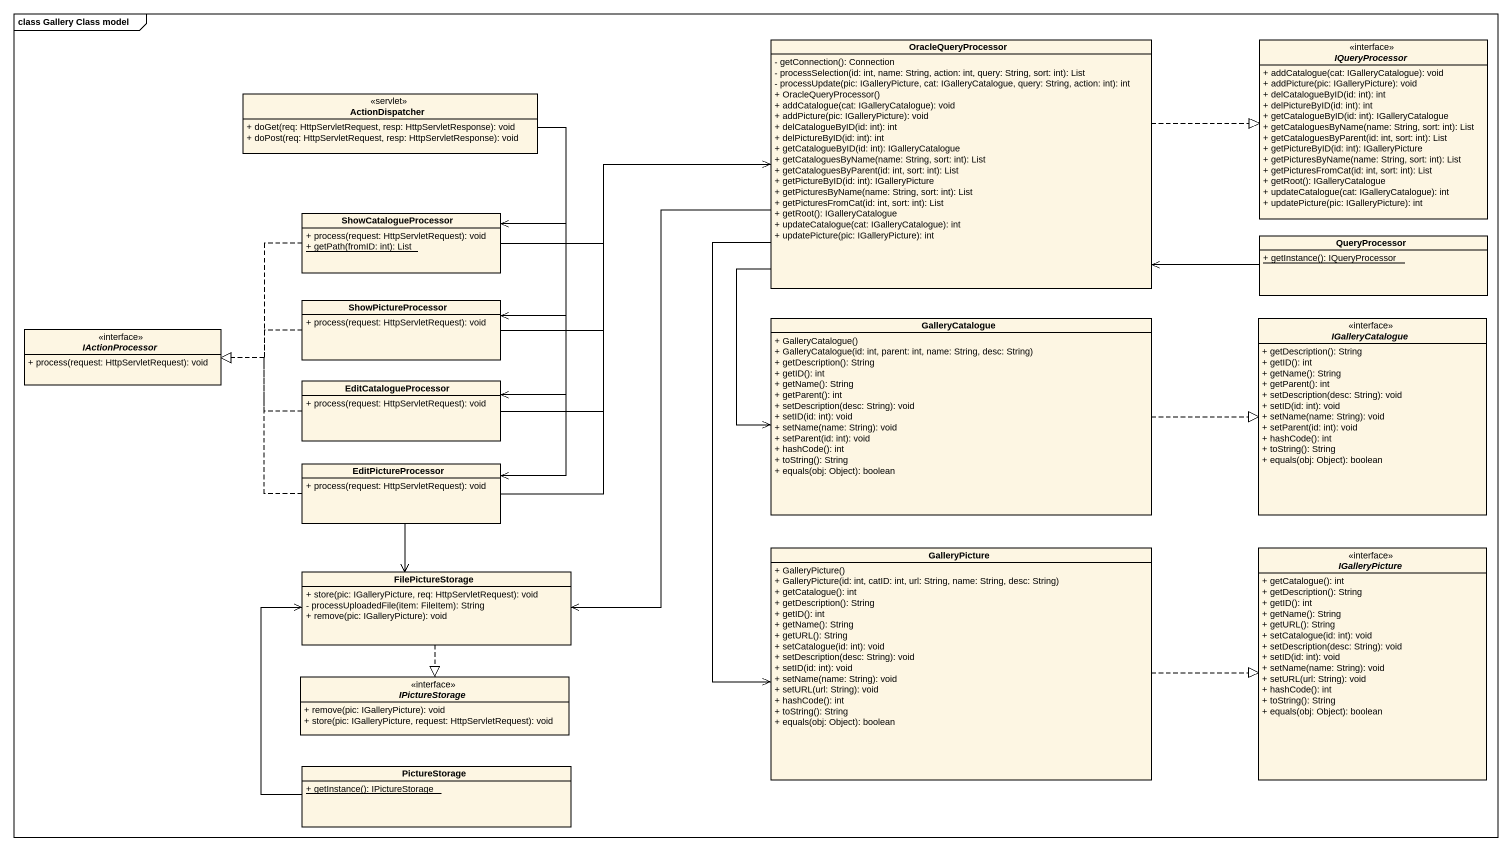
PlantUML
@startuml
mainframe class Gallery Class model
hide circle
hide empty members
skinparam classAttributeIconSize 0
class OracleQueryProcessor {
  - getConnection(): Connection
  - processSelection(id: int, name: String, action: int, query: String, sort: int): List
  - processUpdate(pic: IGalleryPicture, cat: IGalleryCatalogue, query: String, action: int): int
  + OracleQueryProcessor()
  + addCatalogue(cat: IGalleryCatalogue): void
  + addPicture(pic: IGalleryPicture): void
  + delCatalogueByID(id: int): int
  + delPictureByID(id: int): int
  + getCatalogueByID(id: int): IGalleryCatalogue
  + getCataloguesByName(name: String, sort: int): List
  + getCataloguesByParent(id: int, sort: int): List
  + getPictureByID(id: int): IGalleryPicture
  + getPicturesByName(name: String, sort: int): List
  + getPicturesFromCat(id: int, sort: int): List
  + getRoot(): IGalleryCatalogue
  + updateCatalogue(cat: IGalleryCatalogue): int
  + updatePicture(pic: IGalleryPicture): int
}
interface IQueryProcessor <<interface>> {
  + addCatalogue(cat: IGalleryCatalogue): void
  + addPicture(pic: IGalleryPicture): void
  + delCatalogueByID(id: int): int
  + delPictureByID(id: int): int
  + getCatalogueByID(id: int): IGalleryCatalogue
  + getCataloguesByName(name: String, sort: int): List
  + getCataloguesByParent(id: int, sort: int): List
  + getPictureByID(id: int): IGalleryPicture
  + getPicturesByName(name: String, sort: int): List
  + getPicturesFromCat(id: int, sort: int): List
  + getRoot(): IGalleryCatalogue
  + updateCatalogue(cat: IGalleryCatalogue): int
  + updatePicture(pic: IGalleryPicture): int
}
class ActionDispatcher <<servlet>> {
  + doGet(req: HttpServletRequest, resp: HttpServletResponse): void
  + doPost(req: HttpServletRequest, resp: HttpServletResponse): void
}
class ShowCatalogueProcessor {
  + process(request: HttpServletRequest): void
  {static} + getPath(fromID: int): List
}
class QueryProcessor {
  {static} + getInstance(): IQueryProcessor
}
class ShowPictureProcessor {
  + process(request: HttpServletRequest): void
}
class GalleryCatalogue {
  + GalleryCatalogue()
  + GalleryCatalogue(id: int, parent: int, name: String, desc: String)
  + getDescription(): String
  + getID(): int
  + getName(): String
  + getParent(): int
  + setDescription(desc: String): void
  + setID(id: int): void
  + setName(name: String): void
  + setParent(id: int): void
  + hashCode(): int
  + toString(): String
  + equals(obj: Object): boolean
}
interface IGalleryCatalogue <<interface>> {
  + getDescription(): String
  + getID(): int
  + getName(): String
  + getParent(): int
  + setDescription(desc: String): void
  + setID(id: int): void
  + setName(name: String): void
  + setParent(id: int): void
  + hashCode(): int
  + toString(): String
  + equals(obj: Object): boolean
}
interface IActionProcessor <<interface>> {
  + process(request: HttpServletRequest): void
}
class EditCatalogueProcessor {
  + process(request: HttpServletRequest): void
}
class EditPictureProcessor {
  + process(request: HttpServletRequest): void
}
class GalleryPicture {
  + GalleryPicture()
  + GalleryPicture(id: int, catID: int, url: String, name: String, desc: String)
  + getCatalogue(): int
  + getDescription(): String
  + getID(): int
  + getName(): String
  + getURL(): String
  + setCatalogue(id: int): void
  + setDescription(desc: String): void
  + setID(id: int): void
  + setName(name: String): void
  + setURL(url: String): void
  + hashCode(): int
  + toString(): String
  + equals(obj: Object): boolean
}
interface IGalleryPicture <<interface>> {
  + getCatalogue(): int
  + getDescription(): String
  + getID(): int
  + getName(): String
  + getURL(): String
  + setCatalogue(id: int): void
  + setDescription(desc: String): void
  + setID(id: int): void
  + setName(name: String): void
  + setURL(url: String): void
  + hashCode(): int
  + toString(): String
  + equals(obj: Object): boolean
}
class FilePictureStorage {
  + store(pic: IGalleryPicture, req: HttpServletRequest): void
  - processUploadedFile(item: FileItem): String
  + remove(pic: IGalleryPicture): void
}
interface IPictureStorage <<interface>> {
  + remove(pic: IGalleryPicture): void
  + store(pic: IGalleryPicture, request: HttpServletRequest): void
}
class PictureStorage {
  {static} + getInstance(): IPictureStorage
}
OracleQueryProcessor .right.|> IQueryProcessor
OracleQueryProcessor --> GalleryCatalogue
OracleQueryProcessor --> GalleryPicture
ActionDispatcher --> ShowCatalogueProcessor
ActionDispatcher --> ShowPictureProcessor
ActionDispatcher --> EditCatalogueProcessor
ActionDispatcher --> EditPictureProcessor
ShowCatalogueProcessor -right-> OracleQueryProcessor
ShowCatalogueProcessor .left.|> IActionProcessor
QueryProcessor -left-> OracleQueryProcessor
ShowPictureProcessor -right-> OracleQueryProcessor
ShowPictureProcessor .left.|> IActionProcessor
GalleryCatalogue .right.|> IGalleryCatalogue
EditCatalogueProcessor -right-> OracleQueryProcessor
EditCatalogueProcessor .left.|> IActionProcessor
EditPictureProcessor -right-> OracleQueryProcessor
EditPictureProcessor .left.|> IActionProcessor
EditPictureProcessor --> FilePictureStorage
GalleryPicture .right.|> IGalleryPicture
FilePictureStorage <-up- OracleQueryProcessor
FilePictureStorage ..|> IPictureStorage
PictureStorage -up-> FilePictureStorage
@enduml
